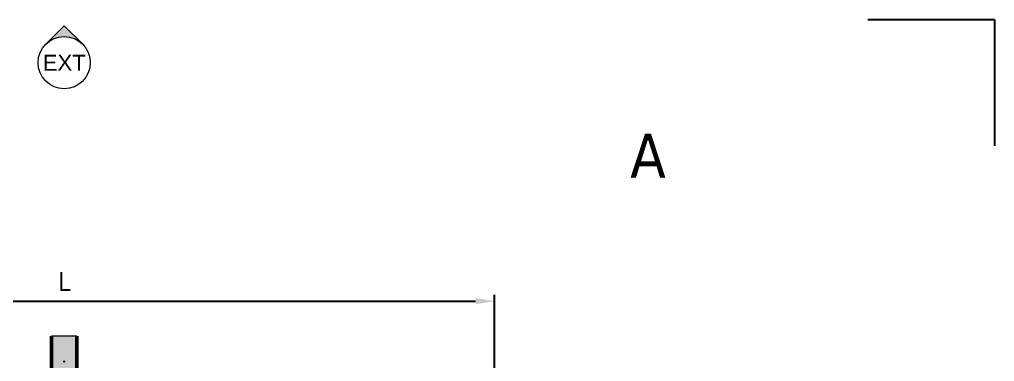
# Model space of a CAD drawing. Header units: millimetres. Extents: x -20000 to 230000, y -17405 to 24510.
# Drawn here: x 4965 to 5735, y -5557 to -5287 of the extents above; entities that cross this region are included whole.
import ezdxf
from ezdxf.enums import TextEntityAlignment as Align

# ---------------------------------------------------------------- set-up
doc = ezdxf.new("R2010")
doc.units = ezdxf.units.MM
doc.header["$PDMODE"] = 35
doc.header["$PDSIZE"] = 0.5
doc.linetypes.add('AXES', pattern=[50.800000000000004, 31.75, -6.35, 6.35, -6.35])
doc.layers.get('0').update_dxf_attribs({"lineweight": 13})
doc.layers.get('Defpoints').update_dxf_attribs({"true_color": 0xc2a584})
for name, color, linetype, lineweight in [('0 - 1 (validé)', 3, 'Continuous', 13), ('1 - Axe', 1, 'AXES', 0), ('1 - Cotation', 32, 'Continuous', 13), ('1 - Texte', 7, 'Continuous', 13)]:
    doc.layers.add(name, color=color, linetype=linetype, lineweight=lineweight)
for name, color, linetype, lineweight, plot in [('0 - Invisible', 43, 'Continuous', 0, False), ('Intouchable', 252, 'Continuous', 13, False), ('Non visible', 163, 'Continuous', 25, False)]:
    doc.layers.add(name, color=color, linetype=linetype, lineweight=lineweight, plot=plot)
doc.layers.add('1 - Cache', color=7, linetype='Continuous', lineweight=0, true_color=0xffffff)
doc.styles.get("Standard").update_dxf_attribs({"font": 'ARIALUNI.TTF'})
doc.styles.add('Texte Poralu', font='tahomabd.ttf')
doc.dimstyles.new('100 - 1000', dxfattribs={"dimtxt": 15, "dimasz": 15, "dimexe": 5, "dimexo": 2.5, "dimgap": 8, "dimtad": 1, "dimdec": 1, "dimtxsty": 'Texte Poralu', "dimcen": 10, "dimazin": 0, "dimtfac": 1, "dimtdec": 1, "dimtmove": 0, "dimatfit": 3, "dimfxl": 1, "dimarcsym": 0})

# ---------------------------------------------------------------- blocks, each defined once
blk = doc.blocks.new('Cadre Coupe_Elev')
at = {"color": 7}
blk.add_attdef('REPERE_1', text='', height=300, dxfattribs=at).set_placement((1000, 9000), align=Align.MIDDLE_CENTER)
at = {"layer": '1 - Texte', "color": 7}
for tag, p in [('DEFINITION1', (5000, 1200)), ('DEFINITION2', (5000, 800))]:
    blk.add_attdef(tag, text='', height=250, dxfattribs=at).set_placement(p, align=Align.MIDDLE_CENTER)
at = {"layer": 'Non visible', "style": 'Texte Poralu'}
for p in [(5447.11721373623, 4905.799125232807), (5447.11721373623, 4605.799125232807)]:
    blk.add_attdef('REPERE_2', text='', height=35, dxfattribs=at).set_placement(p, align=Align.MIDDLE_LEFT)
blk = doc.blocks.new('Cadre centrage dessin')
at = {"layer": 'Defpoints'}
for p, q in [((634.9999999999418, -1016.500000000013), (734.9999999999418, -1016.500000000013)), ((734.9999999999418, -1016.500000000013), (734.9999999999418, -1116.500000000013))]:
    blk.add_line(p, q, dxfattribs=at)
blk = doc.blocks.new('*U189')
h = blk.add_hatch(color=256)
edge = h.paths.add_edge_path()
edge.add_line((-2.072522045462071e-13, 29.16815472393788), (-14.58407736196905, 14.58407736197051))
edge.add_arc((1.103117597267565e-11, -1.326938559031979e-11), 20.62500000001327, 90.00000000003098, 134.9999999999927, ccw=False)
edge.add_arc((-8.900435943814897e-12, -8.125056183416809e-12), 20.62500000000813, 45.00000000000222, 89.99999999997573, ccw=False)
edge.add_line((14.58407736196884, 14.58407736197071), (-2.060573933704291e-13, 29.16815472393788))
for p, q in [((0.00170546913411465, 29.16815472393787), (-14.58407736197124, 14.58407736196831)), ((14.58407736196884, 14.58407736197071), (0.00170546913411465, 29.16815472393787))]:
    blk.add_line(p, q)
blk.add_circle((0, 0), 20.625)
at = {"insert": (0, 0), "char_height": 12.5, "attachment_point": 5}
blk.add_mtext('EXT', dxfattribs=at)
blk = doc.blocks.new('*D915')
at = {"layer": '1 - Cotation', "color": 0, "lineweight": -2, "transparency": 16777216}
for p, q in [((4660.000043760235, -5579.57160276395), (4660.000043760235, -5504.25662904763)), ((5340.000016256396, -5579.571921230534), (5340.000016256396, -5504.25662904763)), ((4675.000043760235, -5509.25662904763), (5325.000016256396, -5509.25662904763))]:
    blk.add_line(p, q, dxfattribs=at)
at = {"layer": '1 - Cotation', "color": 0, "transparency": 16777216}
for points in [[(4675.000043760235, -5506.75662904763), (4675.000043760235, -5511.75662904763), (4660.000043760235, -5509.25662904763)], [(5325.000016256396, -5506.75662904763), (5325.000016256396, -5511.75662904763), (5340.000016256396, -5509.25662904763)]]:
    blk.add_solid(points, dxfattribs=at)
at = {"layer": 'Defpoints', "color": 0, "transparency": 16777216}
for p in [(5340.000016256396, -5509.25662904763), (4660.000043760235, -5582.07160276395), (5340.000016256396, -5582.071921230534)]:
    blk.add_point(p, dxfattribs=at)
at = {"layer": '1 - Cotation', "color": 0, "transparency": 16777216, "insert": (5000.000030008316, -5493.75662904763), "char_height": 15, "attachment_point": 5, "style": 'Texte Poralu'}
blk.add_mtext('L', dxfattribs=at)
blk = doc.blocks.new('*U931')
at = {"layer": '1 - Cache'}
blk.add_hatch(color=256, dxfattribs=at).paths.add_polyline_path([(-10.00000184904695, 19.99999907547642), (-9.9999500149418, -540.6575214803393), (10.00004998505812, -540.6575196312921), (9.999998150952964, 20.00000092452342)])
at = {"layer": '0 - Invisible'}
blk.add_lwpolyline([(-10.00000184904695, 19.99999907547642), (-9.9999500149418, -540.6575214803393), (10.00004998505812, -540.6575196312921), (9.999998150952964, 20.00000092452342)], close=True, dxfattribs=at)
for p in [(0, 0), (4.813601116605319e-05, -520.6575205558157)]:
    blk.add_point(p, dxfattribs=at)
at = {"layer": '1 - Axe', "lineweight": 50}
for p, q in [((-10.00000184904695, 19.99999907547642), (-9.9999500149418, -540.6575214803393)), ((9.999998150952964, 20.00000092452342), (10.00004998505812, -540.6575196312921))]:
    blk.add_line(p, q, dxfattribs=at)

msp = doc.modelspace()

# ---------------------------------------------------------------- block references
for name, p in [('*U189', (5000.001677445242, -5320.671534170388)), ('*U931', (4999.999926975084, -5557.071761997254))]:
    msp.add_blockref(name, p)
at = {"layer": '0 - 1 (validé)'}
ref = msp.add_blockref('Cadre Coupe_Elev', (0, -10000), dxfattribs=at)
ref.add_attrib('REPERE_2', 'A', dxfattribs={"layer": 'Non visible', "height": 35, "style": 'Texte Poralu'}).set_placement((5447.11721373623, -5394.200874767193), align=Align.MIDDLE_LEFT)
at = {"layer": 'Intouchable'}
msp.add_blockref('Cadre centrage dessin', (5000, -4270.003379446438), dxfattribs=at)

# ---------------------------------------------------------------- dimensions: what is measured, and where the dimension line sits
at = {"layer": '1 - Cotation'}
dim = msp.add_linear_dim(base=(5340.000016256396, -5509.25662904763), p1=(4660.000043760235, -5582.07160276395), p2=(5340.000016256396, -5582.071921230534), text='L', dimstyle='100 - 1000', dxfattribs=at)
dim.commit()
dim.dimension.update_dxf_attribs({"geometry": '*D915', "text_midpoint": (5000.000030008316, -5493.75662904763)})

doc.saveas('drawing.dxf')
